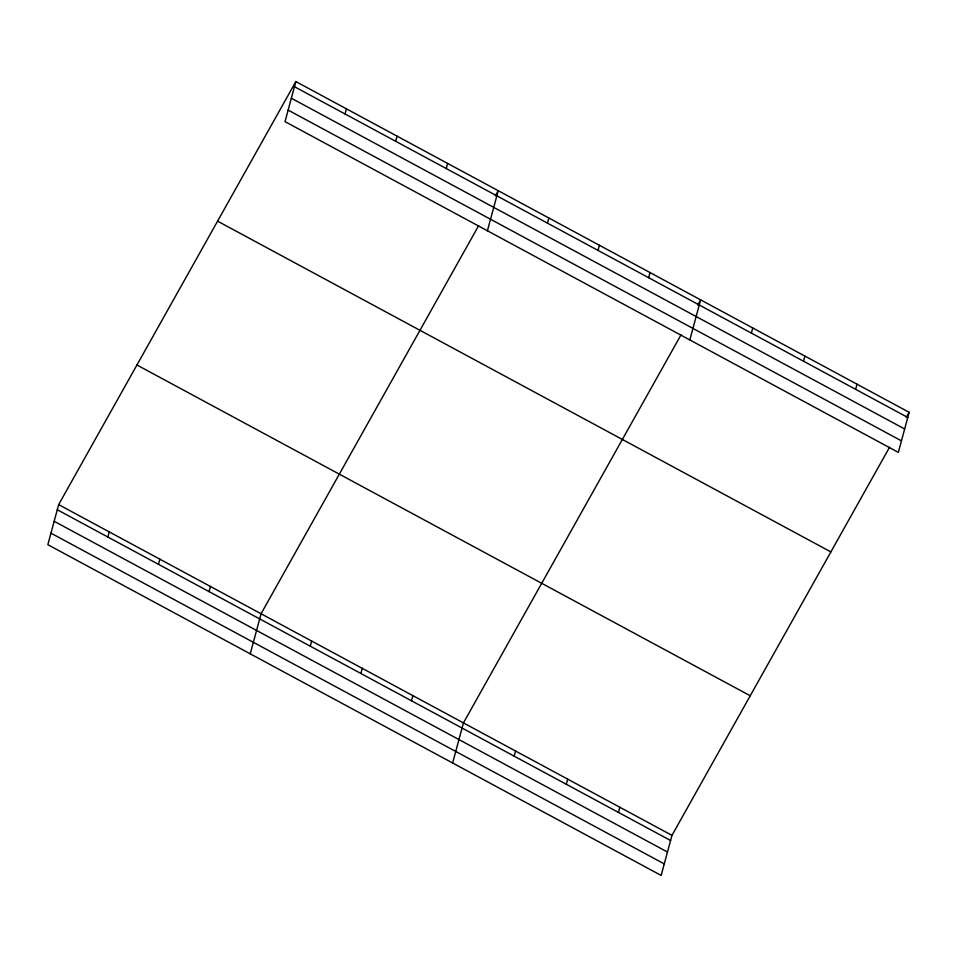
<?xml version="1.0" encoding="UTF-8"?>
<svg xmlns="http://www.w3.org/2000/svg" width="957" height="957" viewBox="0 0 957 957"><rect width="100%" height="100%" fill="white"/><g stroke="black" fill="none" stroke-linecap="round" stroke-linejoin="round"><path stroke-width="1.44" d="M295.845 81.56L285.03 121.635L898.336 452.386L909.15 412.311L295.845 81.56L58.664 504.614L47.85 544.689L661.155 875.44L671.97 835.365L889.579 447.206M107.878 537.044L109.265 531.901M158.467 564.331L159.855 559.187M209.069 591.617L210.456 586.474M345.058 113.979L346.446 108.847M250.244 653.834L261.058 613.76L478.667 225.613M395.66 141.265L397.047 136.133M310.259 646.19L311.647 641.046M446.249 168.552L447.637 163.42M360.861 673.477L362.248 668.333M487.424 230.781L498.238 190.706L495.343 195.874M411.462 700.763L412.85 695.619M547.452 223.125L548.84 217.993M452.625 762.992L463.439 722.906L681.061 334.759M598.041 250.423L599.429 245.279M514.184 756.162L515.572 751.03M648.643 277.709L650.03 272.566M566.317 784.273L567.704 779.142M689.818 339.926L700.632 299.852L697.725 305.02M618.449 812.385L619.837 807.253M751.377 333.108L752.752 327.964M803.497 361.22L804.885 356.076M855.63 389.332L857.017 384.2M906.255 417.479L909.15 412.311M294.457 86.692L907.762 417.443M291.347 98.224L904.652 428.975M288.141 110.103L901.446 440.854M217.574 221.163L830.879 551.914M136.935 365L750.24 695.763M58.664 504.614L671.97 835.365M57.276 509.746L670.582 840.509M54.166 521.278L667.472 852.029M50.96 533.157L664.266 863.908"/></g></svg>
